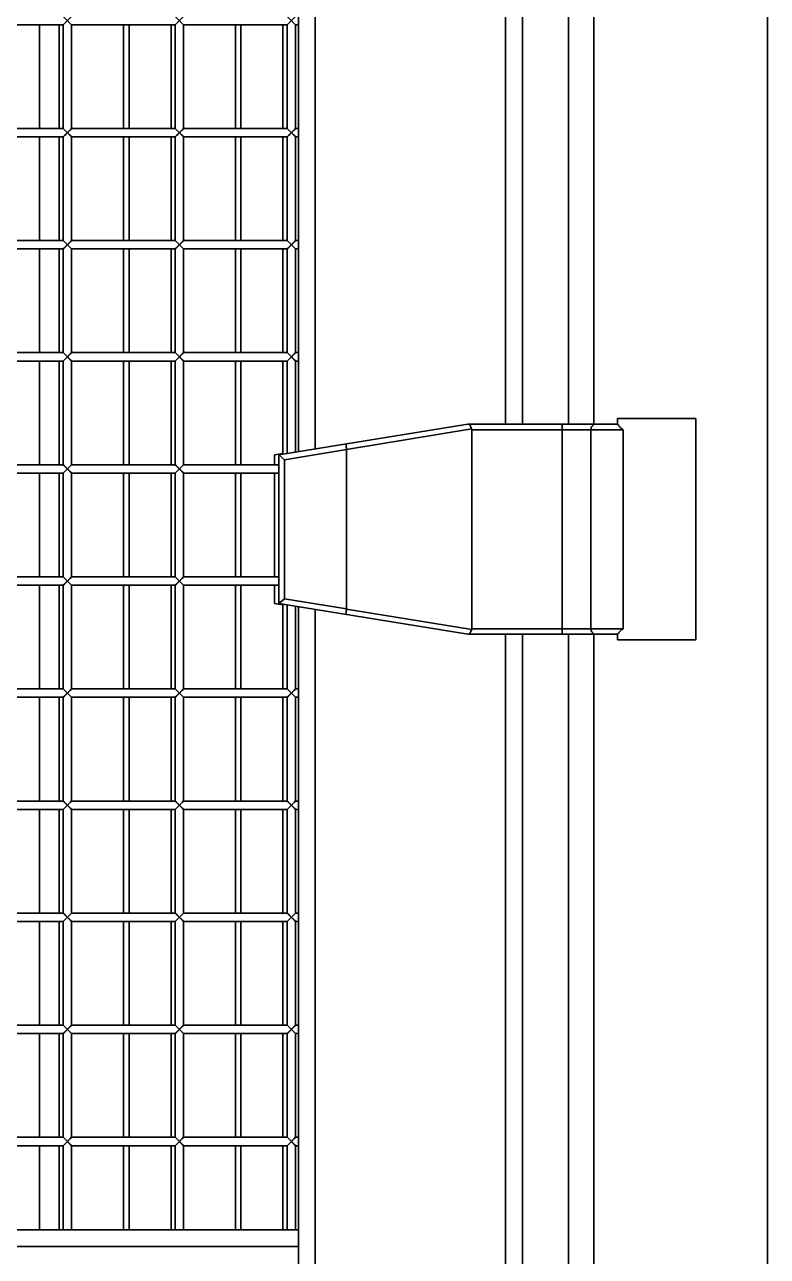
# Model space of a CAD drawing. Header units: millimetres. Extents: x 32496 to 166256, y 3504 to 23939.
# Drawn here: x 148197.9 to 148463.2, y 13585.3 to 14024.9 of the extents above; entities that cross this region are included whole.
import ezdxf

# ---------------------------------------------------------------- set-up
doc = ezdxf.new("R2010")
doc.units = ezdxf.units.MM
doc.layers.get('0').update_dxf_attribs({"lineweight": 35})

# ---------------------------------------------------------------- blocks, each defined once
blk = doc.blocks.new('8-1250')
at = {"linetype": 'Continuous'}
for p, q in [((-133.13, -34671.29), (-133.13, -32152.29)), ((-294.63, -33033.17), (-294.63, -32390.41)), ((-226.63, -32399.29), (-226.63, -33024.29)), ((-220.63, -33024.29), (-220.63, -32399.29)), ((-204.13, -33024.29), (-204.13, -32399.29)), ((-195.13, -33024.29), (-195.13, -32399.29)), ((-300.63, -32408.79), (-300.63, -33034.31)), ((-384.63, -32881.79), (-381.63, -32878.79)), ((-384.63, -32878.79), (-381.63, -32881.79)), ((-344.63, -32881.79), (-341.63, -32878.79)), ((-344.63, -32878.79), (-341.63, -32881.79)), ((-304.63, -32881.79), (-301.63, -32878.79)), ((-304.63, -32878.79), (-301.63, -32881.79)), ((-421.63, -32881.79), (-384.63, -32881.79)), ((-393.13, -32918.79), (-393.13, -32881.79)), ((-386.13, -32881.79), (-386.13, -32918.79)), ((-384.63, -32881.79), (-384.63, -32918.79)), ((-381.63, -32881.79), (-344.63, -32881.79)), ((-381.63, -32881.79), (-381.63, -32918.79)), ((-363.13, -32881.79), (-363.13, -32918.79)), ((-361.13, -32881.79), (-361.13, -32918.79)), ((-346.13, -32881.79), (-346.13, -32918.79)), ((-344.63, -32881.79), (-344.63, -32918.79)), ((-341.63, -32881.79), (-304.63, -32881.79)), ((-341.63, -32881.79), (-341.63, -32918.79)), ((-323.13, -32881.79), (-323.13, -32918.79)), ((-321.13, -32881.79), (-321.13, -32918.79)), ((-306.13, -32881.79), (-306.13, -32918.79)), ((-304.63, -32881.79), (-304.63, -32918.79)), ((-301.63, -32881.79), (-300.63, -32881.79)), ((-301.63, -32881.79), (-301.63, -32918.79)), ((-421.63, -32918.79), (-384.63, -32918.79)), ((-421.63, -32921.79), (-384.63, -32921.79)), ((-393.13, -32958.79), (-393.13, -32921.79)), ((-386.13, -32921.79), (-386.13, -32958.79)), ((-384.63, -32921.79), (-381.63, -32918.79)), ((-384.63, -32918.79), (-381.63, -32921.79)), ((-384.63, -32921.79), (-384.63, -32958.79)), ((-381.63, -32918.79), (-344.63, -32918.79)), ((-381.63, -32921.79), (-344.63, -32921.79)), ((-381.63, -32921.79), (-381.63, -32958.79)), ((-363.13, -32921.79), (-363.13, -32958.79)), ((-361.13, -32921.79), (-361.13, -32958.79)), ((-346.13, -32921.79), (-346.13, -32958.79)), ((-344.63, -32921.79), (-341.63, -32918.79)), ((-344.63, -32918.79), (-341.63, -32921.79)), ((-344.63, -32921.79), (-344.63, -32958.79)), ((-341.63, -32918.79), (-304.63, -32918.79)), ((-341.63, -32921.79), (-304.63, -32921.79)), ((-341.63, -32921.79), (-341.63, -32958.79)), ((-323.13, -32921.79), (-323.13, -32958.79)), ((-321.13, -32921.79), (-321.13, -32958.79)), ((-306.13, -32921.79), (-306.13, -32958.79)), ((-304.63, -32921.79), (-301.63, -32918.79)), ((-304.63, -32918.79), (-301.63, -32921.79)), ((-304.63, -32921.79), (-304.63, -32958.79)), ((-301.63, -32918.79), (-300.63, -32918.79)), ((-301.63, -32921.79), (-300.63, -32921.79)), ((-301.63, -32921.79), (-301.63, -32958.79)), ((-421.63, -32958.79), (-384.63, -32958.79)), ((-421.63, -32961.79), (-384.63, -32961.79)), ((-393.13, -32998.79), (-393.13, -32961.79)), ((-386.13, -32961.79), (-386.13, -32998.79)), ((-384.63, -32961.79), (-381.63, -32958.79)), ((-384.63, -32958.79), (-381.63, -32961.79)), ((-384.63, -32961.79), (-384.63, -32998.79)), ((-381.63, -32958.79), (-344.63, -32958.79)), ((-381.63, -32961.79), (-344.63, -32961.79)), ((-381.63, -32961.79), (-381.63, -32998.79)), ((-363.13, -32961.79), (-363.13, -32998.79)), ((-361.13, -32961.79), (-361.13, -32998.79)), ((-346.13, -32961.79), (-346.13, -32998.79)), ((-344.63, -32961.79), (-341.63, -32958.79)), ((-344.63, -32958.79), (-341.63, -32961.79)), ((-344.63, -32961.79), (-344.63, -32998.79)), ((-341.63, -32958.79), (-304.63, -32958.79)), ((-341.63, -32961.79), (-304.63, -32961.79)), ((-341.63, -32961.79), (-341.63, -32998.79)), ((-323.13, -32961.79), (-323.13, -32998.79)), ((-321.13, -32961.79), (-321.13, -32998.79)), ((-306.13, -32961.79), (-306.13, -32998.79)), ((-304.63, -32961.79), (-301.63, -32958.79)), ((-304.63, -32958.79), (-301.63, -32961.79)), ((-304.63, -32961.79), (-304.63, -32998.79)), ((-301.63, -32958.79), (-300.63, -32958.79)), ((-301.63, -32961.79), (-300.63, -32961.79)), ((-301.63, -32961.79), (-301.63, -32998.79)), ((-421.63, -32998.79), (-384.63, -32998.79)), ((-421.63, -33001.79), (-384.63, -33001.79)), ((-393.13, -33038.79), (-393.13, -33001.79)), ((-386.13, -33001.79), (-386.13, -33038.79)), ((-384.63, -33001.79), (-381.63, -32998.79)), ((-384.63, -32998.79), (-381.63, -33001.79)), ((-384.63, -33001.79), (-384.63, -33038.79)), ((-381.63, -32998.79), (-344.63, -32998.79)), ((-381.63, -33001.79), (-344.63, -33001.79)), ((-381.63, -33001.79), (-381.63, -33038.79)), ((-363.13, -33001.79), (-363.13, -33038.79)), ((-361.13, -33001.79), (-361.13, -33038.79)), ((-346.13, -33001.79), (-346.13, -33038.79)), ((-344.63, -33001.79), (-341.63, -32998.79)), ((-344.63, -32998.79), (-341.63, -33001.79)), ((-344.63, -33001.79), (-344.63, -33038.79)), ((-341.63, -32998.79), (-304.63, -32998.79)), ((-341.63, -33001.79), (-304.63, -33001.79)), ((-341.63, -33001.79), (-341.63, -33038.79)), ((-323.13, -33001.79), (-323.13, -33038.79)), ((-321.13, -33001.79), (-321.13, -33038.79)), ((-306.13, -33001.79), (-306.13, -33035.04)), ((-304.63, -33001.79), (-301.63, -32998.79)), ((-304.63, -32998.79), (-301.63, -33001.79)), ((-304.63, -33001.79), (-304.63, -33034.8)), ((-301.63, -32998.79), (-300.63, -32998.79)), ((-301.63, -33001.79), (-300.63, -33001.79)), ((-301.63, -33001.79), (-301.63, -33034.31)), ((-186.63, -33022.29), (-158.63, -33022.29)), ((-186.63, -33024.29), (-186.63, -33022.29)), ((-158.63, -33101.29), (-158.63, -33022.29)), ((-307.63, -33035.29), (-240.13, -33024.29)), ((-238.71, -33026.01), (-283.43, -33033.29)), ((-240.13, -33024.29), (-186.63, -33024.29)), ((-238.63, -33026.29), (-184.66, -33026.29)), ((-238.63, -33026.29), (-238.63, -33097.29)), ((-206.45, -33024.29), (-206.45, -33099.29)), ((-196.14, -33097.29), (-196.14, -33026.29)), ((-184.66, -33026.29), (-184.66, -33097.29)), ((-306.13, -33034.8), (-309.13, -33035.29)), ((-309.13, -33035.29), (-309.13, -33038.79)), ((-307.63, -33035.29), (-305.63, -33036.99)), ((-307.63, -33035.29), (-307.63, -33088.29)), ((-283.43, -33033.37), (-305.63, -33036.99)), ((-305.63, -33086.59), (-305.63, -33036.99)), ((-283.43, -33033.37), (-283.43, -33090.21)), ((-421.63, -33038.79), (-384.63, -33038.79)), ((-384.63, -33041.79), (-381.63, -33038.79)), ((-384.63, -33038.79), (-381.63, -33041.79)), ((-381.63, -33038.79), (-344.63, -33038.79)), ((-344.63, -33041.79), (-341.63, -33038.79)), ((-344.63, -33038.79), (-341.63, -33041.79)), ((-341.63, -33038.79), (-307.63, -33038.79)), ((-421.63, -33041.79), (-384.63, -33041.79)), ((-393.13, -33078.79), (-393.13, -33041.79)), ((-386.13, -33041.79), (-386.13, -33078.79)), ((-384.63, -33041.79), (-384.63, -33078.79)), ((-381.63, -33041.79), (-344.63, -33041.79)), ((-381.63, -33041.79), (-381.63, -33078.79)), ((-363.13, -33041.79), (-363.13, -33078.79)), ((-361.13, -33041.79), (-361.13, -33078.79)), ((-346.13, -33041.79), (-346.13, -33078.79)), ((-344.63, -33041.79), (-344.63, -33078.79)), ((-341.63, -33041.79), (-307.63, -33041.79)), ((-341.63, -33041.79), (-341.63, -33078.79)), ((-323.13, -33041.79), (-323.13, -33078.79)), ((-321.13, -33041.79), (-321.13, -33078.79)), ((-309.13, -33041.79), (-309.13, -33078.79)), ((-421.63, -33078.79), (-384.63, -33078.79)), ((-384.63, -33081.79), (-381.63, -33078.79)), ((-384.63, -33078.79), (-381.63, -33081.79)), ((-381.63, -33078.79), (-344.63, -33078.79)), ((-344.63, -33081.79), (-341.63, -33078.79)), ((-344.63, -33078.79), (-341.63, -33081.79)), ((-341.63, -33078.79), (-307.63, -33078.79)), ((-421.63, -33081.79), (-384.63, -33081.79)), ((-393.13, -33118.79), (-393.13, -33081.79)), ((-386.13, -33081.79), (-386.13, -33118.79)), ((-384.63, -33081.79), (-384.63, -33118.79)), ((-381.63, -33081.79), (-344.63, -33081.79)), ((-381.63, -33081.79), (-381.63, -33118.79)), ((-363.13, -33081.79), (-363.13, -33118.79)), ((-361.13, -33081.79), (-361.13, -33118.79)), ((-346.13, -33081.79), (-346.13, -33118.79)), ((-344.63, -33081.79), (-344.63, -33118.79)), ((-341.63, -33081.79), (-307.63, -33081.79)), ((-341.63, -33081.79), (-341.63, -33118.79)), ((-323.13, -33081.79), (-323.13, -33118.79)), ((-321.13, -33081.79), (-321.13, -33118.79)), ((-309.13, -33081.79), (-309.13, -33088.29)), ((-306.13, -33088.78), (-309.13, -33088.29)), ((-307.63, -33088.29), (-305.63, -33086.59)), ((-307.63, -33088.29), (-240.13, -33099.29)), ((-306.13, -33088.53), (-306.13, -33118.79)), ((-305.63, -33086.59), (-283.43, -33090.21)), ((-304.63, -33088.78), (-304.63, -33118.79)), ((-301.63, -33089.27), (-301.63, -33118.79)), ((-300.63, -33089.43), (-300.63, -33311.79)), ((-294.63, -33733.17), (-294.63, -33090.41)), ((-283.43, -33090.28), (-238.71, -33097.57)), ((-184.66, -33097.29), (-238.63, -33097.29)), ((-240.13, -33099.29), (-186.63, -33099.29)), ((-226.63, -33099.29), (-226.63, -33724.29)), ((-220.63, -33724.29), (-220.63, -33099.29)), ((-204.13, -33724.29), (-204.13, -33099.29)), ((-195.13, -33724.29), (-195.13, -33099.29)), ((-186.63, -33099.29), (-186.63, -33101.29)), ((-158.63, -33101.29), (-186.63, -33101.29)), ((-421.63, -33118.79), (-384.63, -33118.79)), ((-384.63, -33121.79), (-381.63, -33118.79)), ((-384.63, -33118.79), (-381.63, -33121.79)), ((-381.63, -33118.79), (-344.63, -33118.79)), ((-344.63, -33121.79), (-341.63, -33118.79)), ((-344.63, -33118.79), (-341.63, -33121.79)), ((-341.63, -33118.79), (-304.63, -33118.79)), ((-304.63, -33121.79), (-301.63, -33118.79)), ((-304.63, -33118.79), (-301.63, -33121.79)), ((-301.63, -33118.79), (-300.63, -33118.79)), ((-421.63, -33121.79), (-384.63, -33121.79)), ((-393.13, -33158.79), (-393.13, -33121.79)), ((-386.13, -33121.79), (-386.13, -33158.79)), ((-384.63, -33121.79), (-384.63, -33158.79)), ((-381.63, -33121.79), (-344.63, -33121.79)), ((-381.63, -33121.79), (-381.63, -33158.79)), ((-363.13, -33121.79), (-363.13, -33158.79)), ((-361.13, -33121.79), (-361.13, -33158.79)), ((-346.13, -33121.79), (-346.13, -33158.79)), ((-344.63, -33121.79), (-344.63, -33158.79)), ((-341.63, -33121.79), (-304.63, -33121.79)), ((-341.63, -33121.79), (-341.63, -33158.79)), ((-323.13, -33121.79), (-323.13, -33158.79)), ((-321.13, -33121.79), (-321.13, -33158.79)), ((-306.13, -33121.79), (-306.13, -33158.79)), ((-304.63, -33121.79), (-304.63, -33158.79)), ((-301.63, -33121.79), (-300.63, -33121.79)), ((-301.63, -33121.79), (-301.63, -33158.79)), ((-421.63, -33158.79), (-384.63, -33158.79)), ((-384.63, -33161.79), (-381.63, -33158.79)), ((-384.63, -33158.79), (-381.63, -33161.79)), ((-381.63, -33158.79), (-344.63, -33158.79)), ((-344.63, -33161.79), (-341.63, -33158.79)), ((-344.63, -33158.79), (-341.63, -33161.79)), ((-341.63, -33158.79), (-304.63, -33158.79)), ((-304.63, -33161.79), (-301.63, -33158.79)), ((-304.63, -33158.79), (-301.63, -33161.79)), ((-301.63, -33158.79), (-300.63, -33158.79)), ((-421.63, -33161.79), (-384.63, -33161.79)), ((-393.13, -33198.79), (-393.13, -33161.79)), ((-386.13, -33161.79), (-386.13, -33198.79)), ((-384.63, -33161.79), (-384.63, -33198.79)), ((-381.63, -33161.79), (-344.63, -33161.79)), ((-381.63, -33161.79), (-381.63, -33198.79)), ((-363.13, -33161.79), (-363.13, -33198.79)), ((-361.13, -33161.79), (-361.13, -33198.79)), ((-346.13, -33161.79), (-346.13, -33198.79)), ((-344.63, -33161.79), (-344.63, -33198.79)), ((-341.63, -33161.79), (-304.63, -33161.79)), ((-341.63, -33161.79), (-341.63, -33198.79)), ((-323.13, -33161.79), (-323.13, -33198.79)), ((-321.13, -33161.79), (-321.13, -33198.79)), ((-306.13, -33161.79), (-306.13, -33198.79)), ((-304.63, -33161.79), (-304.63, -33198.79)), ((-301.63, -33161.79), (-300.63, -33161.79)), ((-301.63, -33161.79), (-301.63, -33198.79)), ((-421.63, -33198.79), (-384.63, -33198.79)), ((-384.63, -33201.79), (-381.63, -33198.79)), ((-384.63, -33198.79), (-381.63, -33201.79)), ((-381.63, -33198.79), (-344.63, -33198.79)), ((-344.63, -33201.79), (-341.63, -33198.79)), ((-344.63, -33198.79), (-341.63, -33201.79)), ((-341.63, -33198.79), (-304.63, -33198.79)), ((-304.63, -33201.79), (-301.63, -33198.79)), ((-304.63, -33198.79), (-301.63, -33201.79)), ((-301.63, -33198.79), (-300.63, -33198.79)), ((-421.63, -33201.79), (-384.63, -33201.79)), ((-393.13, -33238.79), (-393.13, -33201.79)), ((-386.13, -33201.79), (-386.13, -33238.79)), ((-384.63, -33201.79), (-384.63, -33238.79)), ((-381.63, -33201.79), (-344.63, -33201.79)), ((-381.63, -33201.79), (-381.63, -33238.79)), ((-363.13, -33201.79), (-363.13, -33238.79)), ((-361.13, -33201.79), (-361.13, -33238.79)), ((-346.13, -33201.79), (-346.13, -33238.79)), ((-344.63, -33201.79), (-344.63, -33238.79)), ((-341.63, -33201.79), (-304.63, -33201.79)), ((-341.63, -33201.79), (-341.63, -33238.79)), ((-323.13, -33201.79), (-323.13, -33238.79)), ((-321.13, -33201.79), (-321.13, -33238.79)), ((-306.13, -33201.79), (-306.13, -33238.79)), ((-304.63, -33201.79), (-304.63, -33238.79)), ((-301.63, -33201.79), (-300.63, -33201.79)), ((-301.63, -33201.79), (-301.63, -33238.79)), ((-421.63, -33238.79), (-384.63, -33238.79)), ((-384.63, -33241.79), (-381.63, -33238.79)), ((-384.63, -33238.79), (-381.63, -33241.79)), ((-381.63, -33238.79), (-344.63, -33238.79)), ((-344.63, -33241.79), (-341.63, -33238.79)), ((-344.63, -33238.79), (-341.63, -33241.79)), ((-341.63, -33238.79), (-304.63, -33238.79)), ((-304.63, -33241.79), (-301.63, -33238.79)), ((-304.63, -33238.79), (-301.63, -33241.79)), ((-301.63, -33238.79), (-300.63, -33238.79)), ((-421.63, -33241.79), (-384.63, -33241.79)), ((-393.13, -33278.79), (-393.13, -33241.79)), ((-386.13, -33241.79), (-386.13, -33278.79)), ((-384.63, -33241.79), (-384.63, -33278.79)), ((-381.63, -33241.79), (-344.63, -33241.79)), ((-381.63, -33241.79), (-381.63, -33278.79)), ((-363.13, -33241.79), (-363.13, -33278.79)), ((-361.13, -33241.79), (-361.13, -33278.79)), ((-346.13, -33241.79), (-346.13, -33278.79)), ((-344.63, -33241.79), (-344.63, -33278.79)), ((-341.63, -33241.79), (-304.63, -33241.79)), ((-341.63, -33241.79), (-341.63, -33278.79)), ((-323.13, -33241.79), (-323.13, -33278.79)), ((-321.13, -33241.79), (-321.13, -33278.79)), ((-306.13, -33241.79), (-306.13, -33278.79)), ((-304.63, -33241.79), (-304.63, -33278.79)), ((-301.63, -33241.79), (-300.63, -33241.79)), ((-301.63, -33241.79), (-301.63, -33278.79)), ((-421.63, -33278.79), (-384.63, -33278.79)), ((-384.63, -33281.79), (-381.63, -33278.79)), ((-384.63, -33278.79), (-381.63, -33281.79)), ((-381.63, -33278.79), (-344.63, -33278.79)), ((-344.63, -33281.79), (-341.63, -33278.79)), ((-344.63, -33278.79), (-341.63, -33281.79)), ((-341.63, -33278.79), (-304.63, -33278.79)), ((-304.63, -33281.79), (-301.63, -33278.79)), ((-304.63, -33278.79), (-301.63, -33281.79)), ((-301.63, -33278.79), (-300.63, -33278.79)), ((-421.63, -33281.79), (-384.63, -33281.79)), ((-393.13, -33311.79), (-393.13, -33281.79)), ((-386.13, -33281.79), (-386.13, -33311.79)), ((-384.63, -33281.79), (-384.63, -33311.79)), ((-381.63, -33281.79), (-344.63, -33281.79)), ((-381.63, -33281.79), (-381.63, -33311.79)), ((-363.13, -33281.79), (-363.13, -33311.79)), ((-361.13, -33281.79), (-361.13, -33311.79)), ((-346.13, -33281.79), (-346.13, -33311.79)), ((-344.63, -33281.79), (-344.63, -33311.79)), ((-341.63, -33281.79), (-304.63, -33281.79)), ((-341.63, -33281.79), (-341.63, -33311.79)), ((-323.13, -33281.79), (-323.13, -33311.79)), ((-321.13, -33281.79), (-321.13, -33311.79)), ((-306.13, -33281.79), (-306.13, -33311.79)), ((-304.63, -33281.79), (-304.63, -33311.79)), ((-301.63, -33281.79), (-300.63, -33281.79)), ((-301.63, -33281.79), (-301.63, -33311.79)), ((-300.63, -33311.79), (-926.63, -33311.79)), ((-300.63, -33511.79), (-300.63, -33311.79)), ((-926.63, -33317.79), (-300.63, -33317.79))]:
    blk.add_line(p, q, dxfattribs=at)
for points in [[(-384.63, -32918.79), (-384.2, -32919.22), (-383.71, -32919.71), (-382.54, -32920.88)], [(-383.13, -32920.29), (-383.72, -32920.88), (-384.19, -32921.35), (-384.51, -32921.67)], [(-383.13, -32920.29), (-382.54, -32919.7), (-382.07, -32919.23), (-381.74, -32918.9)], [(-381.74, -32921.67), (-382.07, -32921.35), (-382.54, -32920.88)], [(-344.63, -32918.79), (-344.2, -32919.22), (-343.71, -32919.71), (-342.54, -32920.88)], [(-343.13, -32920.29), (-343.72, -32920.88), (-344.19, -32921.35), (-344.51, -32921.67)], [(-343.13, -32920.29), (-342.54, -32919.7), (-342.07, -32919.23), (-341.74, -32918.9)], [(-341.74, -32921.67), (-342.07, -32921.35), (-342.54, -32920.88)], [(-304.63, -32918.79), (-304.2, -32919.22), (-303.71, -32919.71), (-302.54, -32920.88)], [(-303.13, -32920.29), (-303.72, -32920.88), (-304.19, -32921.35), (-304.51, -32921.67)], [(-303.13, -32920.29), (-302.54, -32919.7), (-302.07, -32919.23), (-301.74, -32918.9)], [(-301.74, -32921.67), (-302.07, -32921.35), (-302.54, -32920.88)], [(-384.63, -32958.79), (-384.2, -32959.22), (-383.71, -32959.71), (-382.54, -32960.88)], [(-383.13, -32960.29), (-383.72, -32960.88), (-384.19, -32961.35), (-384.51, -32961.67)], [(-383.13, -32960.29), (-382.54, -32959.7), (-382.07, -32959.23), (-381.74, -32958.9)], [(-381.74, -32961.67), (-382.07, -32961.35), (-382.54, -32960.88)], [(-344.63, -32958.79), (-344.2, -32959.22), (-343.71, -32959.71), (-342.54, -32960.88)], [(-343.13, -32960.29), (-343.72, -32960.88), (-344.19, -32961.35), (-344.51, -32961.67)], [(-343.13, -32960.29), (-342.54, -32959.7), (-342.07, -32959.23), (-341.74, -32958.9)], [(-341.74, -32961.67), (-342.07, -32961.35), (-342.54, -32960.88)], [(-304.63, -32958.79), (-304.2, -32959.22), (-303.71, -32959.71), (-302.54, -32960.88)], [(-303.13, -32960.29), (-303.72, -32960.88), (-304.19, -32961.35), (-304.51, -32961.67)], [(-303.13, -32960.29), (-302.54, -32959.7), (-302.07, -32959.23), (-301.74, -32958.9)], [(-301.74, -32961.67), (-302.07, -32961.35), (-302.54, -32960.88)], [(-384.63, -32998.79), (-384.2, -32999.22), (-383.71, -32999.71), (-382.54, -33000.88)], [(-383.13, -33000.29), (-383.72, -33000.88), (-384.19, -33001.35), (-384.51, -33001.67)], [(-383.13, -33000.29), (-382.54, -32999.7), (-382.07, -32999.23), (-381.74, -32998.9)], [(-381.74, -33001.67), (-382.07, -33001.35), (-382.54, -33000.88)], [(-344.63, -32998.79), (-344.2, -32999.22), (-343.71, -32999.71), (-342.54, -33000.88)], [(-343.13, -33000.29), (-343.72, -33000.88), (-344.19, -33001.35), (-344.51, -33001.67)], [(-343.13, -33000.29), (-342.54, -32999.7), (-342.07, -32999.23), (-341.74, -32998.9)], [(-341.74, -33001.67), (-342.07, -33001.35), (-342.54, -33000.88)], [(-304.63, -32998.79), (-304.2, -32999.22), (-303.71, -32999.71), (-302.54, -33000.88)], [(-303.13, -33000.29), (-303.72, -33000.88), (-304.19, -33001.35), (-304.51, -33001.67)], [(-303.13, -33000.29), (-302.54, -32999.7), (-302.07, -32999.23), (-301.74, -32998.9)], [(-301.74, -33001.67), (-302.07, -33001.35), (-302.54, -33000.88)], [(-384.63, -33038.79), (-384.2, -33039.22), (-383.71, -33039.71), (-382.54, -33040.88)], [(-383.13, -33040.29), (-383.72, -33040.88), (-384.19, -33041.35), (-384.51, -33041.67)], [(-383.13, -33040.29), (-382.54, -33039.7), (-382.07, -33039.23), (-381.74, -33038.9)], [(-381.74, -33041.67), (-382.07, -33041.35), (-382.54, -33040.88)], [(-344.63, -33038.79), (-344.2, -33039.22), (-343.71, -33039.71), (-342.54, -33040.88)], [(-343.13, -33040.29), (-343.72, -33040.88), (-344.19, -33041.35), (-344.51, -33041.67)], [(-343.13, -33040.29), (-342.54, -33039.7), (-342.07, -33039.23), (-341.74, -33038.9)], [(-341.74, -33041.67), (-342.07, -33041.35), (-342.54, -33040.88)], [(-384.63, -33078.79), (-384.2, -33079.22), (-383.71, -33079.71), (-382.54, -33080.88)], [(-383.13, -33080.29), (-383.72, -33080.88), (-384.19, -33081.35), (-384.51, -33081.67)], [(-383.13, -33080.29), (-382.54, -33079.7), (-382.07, -33079.23), (-381.74, -33078.9)], [(-381.74, -33081.67), (-382.07, -33081.35), (-382.54, -33080.88)], [(-344.63, -33078.79), (-344.2, -33079.22), (-343.71, -33079.71), (-342.54, -33080.88)], [(-343.13, -33080.29), (-343.72, -33080.88), (-344.19, -33081.35), (-344.51, -33081.67)], [(-343.13, -33080.29), (-342.54, -33079.7), (-342.07, -33079.23), (-341.74, -33078.9)], [(-341.74, -33081.67), (-342.07, -33081.35), (-342.54, -33080.88)], [(-384.63, -33118.79), (-384.2, -33119.22), (-383.71, -33119.71), (-382.54, -33120.88)], [(-383.13, -33120.29), (-383.72, -33120.88), (-384.19, -33121.35), (-384.51, -33121.67)], [(-383.13, -33120.29), (-382.54, -33119.7), (-382.07, -33119.23), (-381.74, -33118.9)], [(-344.63, -33118.79), (-344.2, -33119.22), (-343.71, -33119.71), (-342.54, -33120.88)], [(-343.13, -33120.29), (-343.72, -33120.88), (-344.19, -33121.35), (-344.51, -33121.67)], [(-343.13, -33120.29), (-342.54, -33119.7), (-342.07, -33119.23), (-341.74, -33118.9)], [(-304.63, -33118.79), (-304.2, -33119.22), (-303.71, -33119.71), (-302.54, -33120.88)], [(-303.13, -33120.29), (-303.72, -33120.88), (-304.19, -33121.35), (-304.51, -33121.67)], [(-303.13, -33120.29), (-302.54, -33119.7), (-302.07, -33119.23), (-301.74, -33118.9)], [(-381.74, -33121.67), (-382.07, -33121.35), (-382.54, -33120.88)], [(-341.74, -33121.67), (-342.07, -33121.35), (-342.54, -33120.88)], [(-301.74, -33121.67), (-302.07, -33121.35), (-302.54, -33120.88)], [(-384.63, -33158.79), (-384.2, -33159.22), (-383.71, -33159.71), (-382.54, -33160.88)], [(-383.13, -33160.29), (-382.54, -33159.7), (-382.07, -33159.23), (-381.74, -33158.9)], [(-344.63, -33158.79), (-344.2, -33159.22), (-343.71, -33159.71), (-342.54, -33160.88)], [(-343.13, -33160.29), (-342.54, -33159.7), (-342.07, -33159.23), (-341.74, -33158.9)], [(-304.63, -33158.79), (-304.2, -33159.22), (-303.71, -33159.71), (-302.54, -33160.88)], [(-303.13, -33160.29), (-302.54, -33159.7), (-302.07, -33159.23), (-301.74, -33158.9)], [(-383.13, -33160.29), (-383.72, -33160.88), (-384.19, -33161.35), (-384.51, -33161.67)], [(-381.74, -33161.67), (-382.07, -33161.35), (-382.54, -33160.88)], [(-343.13, -33160.29), (-343.72, -33160.88), (-344.19, -33161.35), (-344.51, -33161.67)], [(-341.74, -33161.67), (-342.07, -33161.35), (-342.54, -33160.88)], [(-303.13, -33160.29), (-303.72, -33160.88), (-304.19, -33161.35), (-304.51, -33161.67)], [(-301.74, -33161.67), (-302.07, -33161.35), (-302.54, -33160.88)], [(-384.63, -33198.79), (-384.2, -33199.22), (-383.71, -33199.71), (-382.54, -33200.88)], [(-383.13, -33200.29), (-382.54, -33199.7), (-382.07, -33199.23), (-381.74, -33198.9)], [(-344.63, -33198.79), (-344.2, -33199.22), (-343.71, -33199.71), (-342.54, -33200.88)], [(-343.13, -33200.29), (-342.54, -33199.7), (-342.07, -33199.23), (-341.74, -33198.9)], [(-304.63, -33198.79), (-304.2, -33199.22), (-303.71, -33199.71), (-302.54, -33200.88)], [(-303.13, -33200.29), (-302.54, -33199.7), (-302.07, -33199.23), (-301.74, -33198.9)], [(-383.13, -33200.29), (-383.72, -33200.88), (-384.19, -33201.35), (-384.51, -33201.67)], [(-381.74, -33201.67), (-382.07, -33201.35), (-382.54, -33200.88)], [(-343.13, -33200.29), (-343.72, -33200.88), (-344.19, -33201.35), (-344.51, -33201.67)], [(-341.74, -33201.67), (-342.07, -33201.35), (-342.54, -33200.88)], [(-303.13, -33200.29), (-303.72, -33200.88), (-304.19, -33201.35), (-304.51, -33201.67)], [(-301.74, -33201.67), (-302.07, -33201.35), (-302.54, -33200.88)], [(-384.63, -33238.79), (-384.2, -33239.22), (-383.71, -33239.71), (-382.54, -33240.88)], [(-383.13, -33240.29), (-382.54, -33239.7), (-382.07, -33239.23), (-381.74, -33238.9)], [(-344.63, -33238.79), (-344.2, -33239.22), (-343.71, -33239.71), (-342.54, -33240.88)], [(-343.13, -33240.29), (-342.54, -33239.7), (-342.07, -33239.23), (-341.74, -33238.9)], [(-304.63, -33238.79), (-304.2, -33239.22), (-303.71, -33239.71), (-302.54, -33240.88)], [(-303.13, -33240.29), (-302.54, -33239.7), (-302.07, -33239.23), (-301.74, -33238.9)], [(-383.13, -33240.29), (-383.72, -33240.88), (-384.19, -33241.35), (-384.51, -33241.67)], [(-381.74, -33241.67), (-382.07, -33241.35), (-382.54, -33240.88)], [(-343.13, -33240.29), (-343.72, -33240.88), (-344.19, -33241.35), (-344.51, -33241.67)], [(-341.74, -33241.67), (-342.07, -33241.35), (-342.54, -33240.88)], [(-303.13, -33240.29), (-303.72, -33240.88), (-304.19, -33241.35), (-304.51, -33241.67)], [(-301.74, -33241.67), (-302.07, -33241.35), (-302.54, -33240.88)], [(-384.63, -33278.79), (-384.2, -33279.22), (-383.71, -33279.71), (-382.54, -33280.88)], [(-344.63, -33278.79), (-344.2, -33279.22), (-343.71, -33279.71), (-342.54, -33280.88)], [(-304.63, -33278.79), (-304.2, -33279.22), (-303.71, -33279.71), (-302.54, -33280.88)], [(-383.13, -33280.29), (-383.72, -33280.88), (-384.19, -33281.35), (-384.51, -33281.67)], [(-383.13, -33280.29), (-382.54, -33279.7), (-382.07, -33279.23), (-381.74, -33278.9)], [(-381.74, -33281.67), (-382.07, -33281.35), (-382.54, -33280.88)], [(-343.13, -33280.29), (-343.72, -33280.88), (-344.19, -33281.35), (-344.51, -33281.67)], [(-343.13, -33280.29), (-342.54, -33279.7), (-342.07, -33279.23), (-341.74, -33278.9)], [(-341.74, -33281.67), (-342.07, -33281.35), (-342.54, -33280.88)], [(-303.13, -33280.29), (-303.72, -33280.88), (-304.19, -33281.35), (-304.51, -33281.67)], [(-303.13, -33280.29), (-302.54, -33279.7), (-302.07, -33279.23), (-301.74, -33278.9)], [(-301.74, -33281.67), (-302.07, -33281.35), (-302.54, -33280.88)]]:
    blk.add_lwpolyline(points, dxfattribs=at)
for centre, major_axis, ratio, start_param, end_param in [((-246.77, -33026.29), (8.15, 0), 0.245536, 0, 0.141711), ((-291.57, -33034.7), (8.14, 1.41), 0.241938, -0.041927, -0.003565), ((-291.57, -33088.88), (8.14, -1.41), 0.241938, 0.003565, 0.041927), ((-246.77, -33097.29), (8.15, 0), 0.245536, -0.141711, 0)]:
    blk.add_ellipse(centre, major_axis=major_axis, ratio=ratio, start_param=start_param, end_param=end_param, dxfattribs=at)
for points, knots in [([(-239.98, -33024.29), (-239.91, -33024.29), (-239.77, -33024.3), (-239.58, -33024.4), (-239.44, -33024.56), (-239.25, -33024.88), (-239.03, -33025.38), (-238.83, -33025.79), (-238.71, -33026.01)], [0, 0, 0, 0, 0.095491, 0.181572, 0.27513, 0.386659, 0.667027, 1, 1, 1, 1]), ([(-196.14, -33026.29), (-196.14, -33026.03), (-196.05, -33025.52), (-195.68, -33024.86), (-195.11, -33024.4), (-194.65, -33024.29), (-194.42, -33024.29)], [0, 0, 0, 0, 0.267215, 0.524636, 0.767656, 1, 1, 1, 1]), ([(-184.66, -33026.29), (-184.81, -33026.18), (-185.09, -33025.96), (-185.48, -33025.62), (-185.82, -33025.3), (-186.1, -33025.01), (-186.29, -33024.78), (-186.42, -33024.61), (-186.49, -33024.51), (-186.55, -33024.43), (-186.59, -33024.37), (-186.61, -33024.33), (-186.62, -33024.31), (-186.62, -33024.3), (-186.63, -33024.29), (-186.63, -33024.29)], [0, 0, 0, 0, 0.198275, 0.380694, 0.545565, 0.690776, 0.813479, 0.865244, 0.909841, 0.946555, 0.974535, 0.984937, 0.992762, 0.997839, 1, 1, 1, 1]), ([(-283.51, -33031.36), (-283.53, -33031.36), (-283.55, -33031.4), (-283.56, -33031.45), (-283.58, -33031.55), (-283.59, -33031.71), (-283.58, -33032.06), (-283.53, -33032.6), (-283.47, -33033.05), (-283.43, -33033.29)], [0, 0, 0, 0, 0.029584, 0.055175, 0.088913, 0.180604, 0.302705, 0.62104, 1, 1, 1, 1]), ([(-283.51, -33092.22), (-283.53, -33092.22), (-283.55, -33092.18), (-283.56, -33092.12), (-283.58, -33092.03), (-283.59, -33091.86), (-283.58, -33091.52), (-283.53, -33090.98), (-283.47, -33090.53), (-283.43, -33090.28)], [0, 0, 0, 0, 0.029584, 0.055174, 0.088913, 0.180604, 0.302705, 0.62104, 1, 1, 1, 1]), ([(-238.71, -33097.57), (-238.83, -33097.79), (-239.03, -33098.2), (-239.25, -33098.7), (-239.44, -33099.01), (-239.58, -33099.18), (-239.77, -33099.28), (-239.91, -33099.29), (-239.98, -33099.29)], [0, 0, 0, 0, 0.332942, 0.613322, 0.724857, 0.81841, 0.904497, 1, 1, 1, 1]), ([(-194.42, -33099.29), (-194.65, -33099.29), (-195.11, -33099.18), (-195.68, -33098.72), (-196.05, -33098.06), (-196.14, -33097.55), (-196.14, -33097.29)], [0, 0, 0, 0, 0.232344, 0.475364, 0.732785, 1, 1, 1, 1]), ([(-186.63, -33099.29), (-186.63, -33099.29), (-186.62, -33099.28), (-186.62, -33099.27), (-186.61, -33099.25), (-186.59, -33099.21), (-186.55, -33099.15), (-186.49, -33099.07), (-186.42, -33098.97), (-186.29, -33098.8), (-186.1, -33098.57), (-185.82, -33098.28), (-185.48, -33097.96), (-185.09, -33097.62), (-184.81, -33097.4), (-184.66, -33097.29)], [0, 0, 0, 0, 0.002161, 0.007238, 0.015063, 0.025465, 0.053445, 0.090159, 0.134756, 0.186521, 0.309224, 0.454435, 0.619306, 0.801725, 1, 1, 1, 1])]:
    blk.add_open_spline(points, degree=3, knots=knots, dxfattribs=at)

msp = doc.modelspace()

# ---------------------------------------------------------------- block references
at = {"color": 6}
msp.add_blockref('8-1250', (148596.331, 46906.597), dxfattribs=at)

doc.saveas('drawing.dxf')
